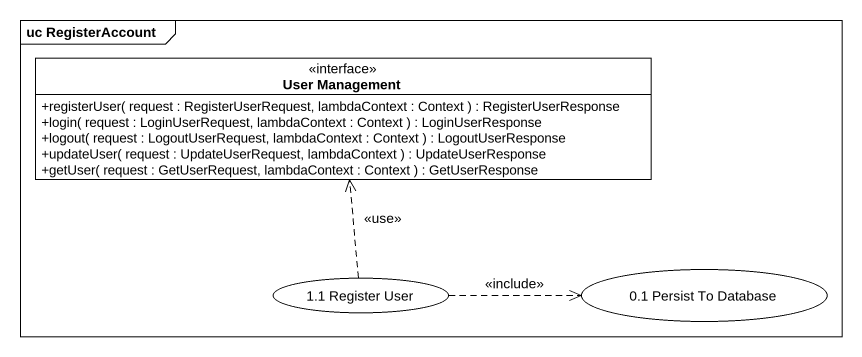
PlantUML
@startuml
mainframe uc RegisterAccount
allowmixing
hide circle
hide empty members
skinparam classAttributeIconSize 0
interface "User Management" as User_Management {
  +registerUser( request : RegisterUserRequest, lambdaContext : Context ) : RegisterUserResponse
  +login( request : LoginUserRequest, lambdaContext : Context ) : LoginUserResponse
  +logout( request : LogoutUserRequest, lambdaContext : Context ) : LogoutUserResponse
  +updateUser( request : UpdateUserRequest, lambdaContext ) : UpdateUserResponse
  +getUser( request : GetUserRequest, lambdaContext : Context ) : GetUserResponse
}
usecase "1.1 Register User" as u1_1_Register_User
usecase "0.1 Persist To Database" as u0_1_Persist_To_Database
u1_1_Register_User .up.> User_Management : <<use>>
u1_1_Register_User .right.> u0_1_Persist_To_Database : <<include>>
@enduml
